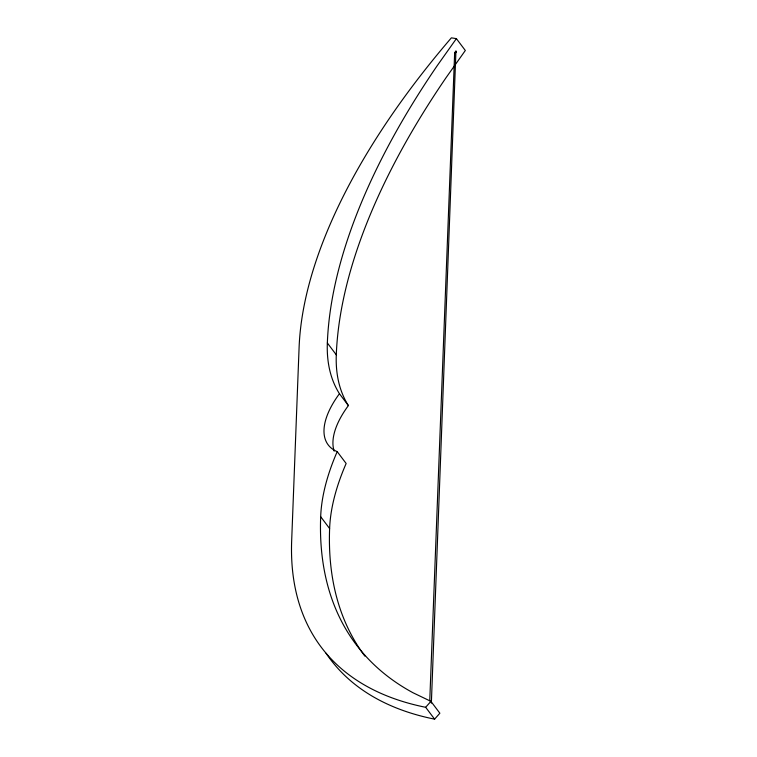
<?xml version="1.0" encoding="UTF-8"?>
<svg xmlns="http://www.w3.org/2000/svg" width="757" height="757" viewBox="0 0 757 757"><rect width="100%" height="100%" fill="white"/><g stroke="black" fill="none" stroke-linecap="round" stroke-linejoin="round"><path stroke-width="1.14" d="M429.758 700.793L454.664 52.697L455.941 50.88L431.358 703.139M456.395 51.476L456.149 52.384M334.197 451.144A84.406 40.13 -37 0 1 348.381 405.582A312.3 148.486 -37 0 1 336.288 354.825A718.592 341.653 -37 0 1 446.081 77.649L465.328 50.492L456.386 38.635L437.139 65.793A718.592 341.653 -37 0 0 327.346 342.968A312.3 148.486 -37 0 0 339.439 393.725A84.406 40.13 -37 0 0 337.206 451.626A312.3 148.486 -37 0 0 320.675 516.7A718.592 341.653 -37 0 0 413.048 692.769L430.922 701.361L439.864 713.217L434.603 719.15A598.579 284.585 -37 0 1 326.049 653.263M434.603 719.15L425.661 707.293L430.922 701.361M455.317 53.245L454.664 52.697M456.386 38.635L451.371 37.85A598.579 284.585 -37 0 0 299.091 347.633L291.672 540.659A598.579 284.585 -37 0 0 425.661 707.293M327.346 342.968L336.288 354.825M339.439 393.725L348.381 405.582M337.206 451.626L346.148 463.483A312.3 148.486 -37 0 0 329.617 528.556A718.592 341.653 -37 0 0 364.836 656.092M320.675 516.7L329.617 528.556"/></g></svg>
